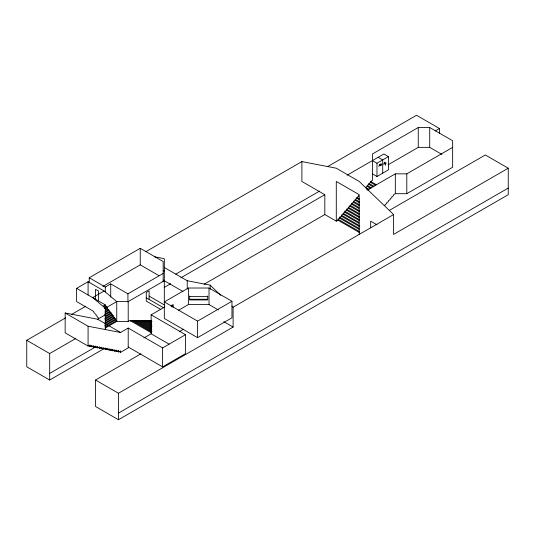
<?xml version="1.0" encoding="UTF-8"?>
<svg xmlns="http://www.w3.org/2000/svg" width="535" height="535" viewBox="0 0 535 535"><rect width="100%" height="100%" fill="white"/><g stroke="black" fill="none" stroke-linecap="round" stroke-linejoin="round"><path stroke-width="0.8" d="M385.467 165.255L385.855 162.673L386.036 163.135L385.508 163.529M383.889 164.613L384.344 162.52L385.013 162.065L384.137 163.315M381.141 165.148C380.425 161.958 380.793 168.692 381.094 163.456M378.914 166.472L379.462 164.298M381.789 164.66L381.823 164.753M89.231 282.721L89.231 277.759L140.244 248.307L163.175 261.541L163.175 281.731M98.4 318.673L98.4 317.77L97.256 317.108L97.256 316.205L96.106 315.55L96.106 314.647L93.819 312.42L93.819 311.517L76.619 301.586L76.619 288.352L88.081 281.731L104.131 290.993L116.744 301.586L128.206 301.586L164.319 280.735M145.734 251.758L301.894 161.597L336.288 168.217L359.212 181.452L393.606 214.548L393.606 234.404L508.25 168.217L508.25 194.693L118.462 419.734L95.538 406.493L95.538 380.017L140.959 353.795M102.88 286.426L140.244 264.852L158.875 275.605M89.231 277.759L105.281 287.027L110.725 283.884L127.925 293.809L163.175 273.459M104.131 290.993L92.669 297.614L105.281 308.207L105.281 329.714M103.85 348.559L105.281 349.388L105.281 347.917L49.681 380.024L26.75 366.783L26.75 340.307L65.685 317.83M71.456 314.5L85.874 306.174M327.848 166.472L416.538 115.266L439.462 128.507L439.462 133.469M103.128 306.14L105.281 304.897L105.281 305.799L103.85 306.629M104.278 307.699L106.425 306.461L106.425 307.364L104.278 308.601M105.281 308.207L116.744 301.586L116.744 321.441L105.281 328.062M385.006 205.614L385.006 204.624L386.731 203.628L386.731 202.638L388.45 201.641L388.45 200.652L390.169 199.655L390.169 198.666L391.887 197.669L391.887 196.679L393.606 195.683L393.606 194.693L395.325 193.697L406.794 193.697L452.65 167.228L452.65 140.752L429.719 127.511L418.256 127.511L372.4 153.986L372.4 180.462L370.681 181.452L370.681 182.448L375.697 185.344M105.422 309.263L107.575 308.026L107.575 308.929L105.422 310.166M105.134 311.658L108.719 309.591L108.719 310.494L105.134 312.56M104.853 314.052L109.869 311.156L109.869 312.059L104.853 314.954M90.475 345.991L91.906 346.814L91.906 345.342L89.994 346.446L89.994 344.975L88.081 346.078L65.156 332.844L65.156 312.988L97.637 319.234L105.281 314.827M175.721 274.154L319.629 191.069M347.121 175.199L383.862 153.986L388.437 156.628L388.437 169.869L376.974 176.483L372.4 173.842M105.281 316.031L111.012 312.721L111.012 313.624L105.281 316.927M104.994 318.419L112.156 314.286L112.156 315.189L104.994 319.321M372.4 160.607L376.974 163.249L388.437 156.628M105.422 320.398L113.306 315.851L113.306 316.747L105.422 321.301M26.75 340.307L49.681 353.548L75.636 338.561M164.151 287.455L170.658 283.697M180.783 277.852L324.691 194.767M435.136 131.001L439.462 128.507M105.134 322.792L114.45 317.409L114.45 318.312L105.134 323.695M104.853 325.18L115.6 318.974L115.6 319.876L104.853 326.082M105.281 327.159L116.744 320.539L115.6 319.876M388.163 164.74L418.256 147.366L429.719 147.366L441.903 154.401M116.744 321.441L128.206 321.441L129.931 320.452L151.425 332.864M130.5 321.114L131.65 320.452L151.713 332.034M373.256 186.916L368.956 184.435L368.956 183.438L370.681 182.448M231.963 301.258L209.031 288.017L188.394 288.017L164.319 301.921L197.569 321.114L231.963 301.258L231.963 317.803L197.569 337.659L164.319 318.465L164.319 258.673L154.495 256.78M132.219 321.114L133.369 320.452L152 331.205M370.822 188.487L367.237 186.421L367.237 185.424L368.956 184.435M133.944 321.114L135.087 320.452L151.565 329.968M367.237 186.421L365.519 187.41L369.103 189.477M135.663 321.114L136.806 320.452L151.853 329.139M91.906 346.814L93.819 345.71L93.819 347.182L92.381 346.359M137.381 321.114L138.525 320.452L151.425 327.895M93.819 347.182L95.725 346.078L95.725 347.549L97.637 346.446L97.637 347.917L96.206 347.088M139.1 321.114L140.244 320.452L151.713 327.072M49.681 373.403L95.825 346.76M65.156 312.988L88.081 326.223L120.569 332.476L128.206 328.062L162.6 347.917L185.531 334.683L185.531 353.635L162.6 366.87L128.206 347.014M169.053 344.119L151.137 333.78L151.137 314.827L164.86 306.903M204.082 284.259L324.819 214.548L336.288 221.169L338.006 220.173L359.5 232.585M367.157 190.106L395.325 173.842L406.794 173.842L452.65 147.366M140.819 321.114L141.969 320.452L152 326.243M142.537 321.114L143.688 320.452L151.565 324.999M359.072 199.575L356.919 198.331L356.919 197.341L358.644 196.345L358.644 195.355M97.637 347.917L99.55 346.814L99.55 348.285L98.112 347.456M144.256 321.114L145.406 320.452L151.853 324.177M359.5 202.798L355.2 200.317L355.2 199.328L356.919 198.331M171.06 305.973L173.206 304.729L173.206 307.077M145.981 321.114L147.125 320.452L151.425 322.933M359.212 205.614L353.481 202.304L353.481 201.314L355.2 200.317M99.55 348.285L101.456 347.182L101.456 348.653L100.025 347.824M147.7 321.114L148.844 320.452L151.713 322.103M358.925 208.429L351.762 204.29L351.762 203.3L353.481 202.304M101.456 348.653L103.369 347.549L103.369 349.021L101.938 348.191M149.419 321.114L150.562 320.452L152 321.281M359.359 211.653L350.044 206.276L350.044 205.279L351.762 204.29M359.072 214.468L348.325 208.262L348.325 207.266L350.044 206.276M359.5 217.691L346.606 210.248L346.606 209.252L348.325 208.262M105.281 349.388L107.194 348.285L107.194 349.756L105.756 348.927M359.212 220.507L344.881 212.234L344.881 211.238L346.606 210.248M358.925 223.322L343.162 214.221L343.162 213.224L344.881 212.234M107.194 349.756L109.1 348.653L109.1 350.124L111.012 349.021L111.012 350.492L109.581 349.663M359.359 226.546L341.444 216.207L341.444 215.21L343.162 214.221M178.269 310.414L188.394 304.562L209.031 304.562L218.347 309.946M359.072 229.361L339.725 218.186L339.725 217.197L341.444 216.207M338.006 220.173L338.006 219.183L339.725 218.186M111.012 350.492L112.925 349.388L112.925 350.86L111.487 350.03M112.925 350.86L114.831 349.756L114.831 351.228L116.744 350.124L116.744 351.595L115.313 350.766M116.744 351.595L118.656 350.492L118.656 351.963L117.225 351.134M118.656 351.963L120.569 350.86L120.569 352.331L118.416 351.087M143.975 337.913L151.137 333.78M120.569 352.331L128.206 347.917L128.206 328.062M179.172 331.733L183.498 329.232M389.427 210.342L485.319 154.976L508.25 168.217M95.538 380.017L118.462 393.258L233.106 327.072L233.106 307.21L393.606 214.548M118.462 413.114L508.25 188.073M163.175 270.891L164.319 270.891M163.175 281.316L164.319 281.316M189.684 296.624L207.747 296.624M189.684 299.272L207.747 299.272M164.319 267.5L187.25 280.735L210.181 285.148L220.761 295.333M378.131 157.297L382.706 159.938L382.706 173.173M370.681 181.452L376.413 184.762M368.956 183.438L373.972 186.334M367.237 185.424L371.537 187.905M366.234 188.822L368.388 190.059M356.919 197.341L359.072 198.579M355.2 199.328L359.5 201.809M353.481 201.314L359.212 204.624M351.762 203.3L358.925 207.433M350.044 205.279L359.359 210.663M348.325 207.266L359.072 213.472M377.128 224.894L370.681 221.169L370.681 227.79M346.606 209.252L359.5 216.702M344.881 211.238L359.212 219.51M343.162 213.224L358.925 222.326M341.444 215.21L359.359 225.556M339.725 217.197L359.072 228.365M338.006 219.183L359.5 231.595M163.175 280.072L182.95 291.495M223.79 321.689L233.106 327.072M149.131 296.129L164.178 304.816M146.262 297.781L163.463 307.712M160.594 309.364L146.262 301.091L146.262 292.484L149.131 290.833L149.131 299.433M151.137 314.827L185.531 334.683M76.619 288.352L105.281 304.897M105.281 305.799L106.425 306.461M106.425 307.364L107.575 308.026M107.575 308.929L108.719 309.591M108.719 310.494L109.869 311.156M109.869 312.059L111.012 312.721M111.012 313.624L112.156 314.286M112.156 315.189L113.306 315.851M113.306 316.747L114.45 317.409M114.45 318.312L115.6 318.974M97.637 319.234L120.569 332.476M112.684 349.99L114.831 351.228M106.953 348.887L109.1 350.124M93.578 346.312L95.725 347.549M87.847 345.209L89.994 346.446M231.929 306.08L233.106 307.21M429.719 127.511L429.719 147.366M418.256 127.511L418.256 147.366M406.794 173.842L406.794 193.697M395.325 173.842L395.325 193.697M376.974 163.249L376.974 176.483M359.212 234.404L359.212 194.693L336.288 181.452L336.288 221.169M324.819 214.548L324.819 194.693L301.894 181.452L301.894 161.597M210.181 285.148L210.181 289.248M209.031 288.017L209.031 304.562M207.747 295.962L207.747 299.934L189.684 299.934L189.684 295.962M197.569 321.114L197.569 337.659M188.394 288.017L188.394 304.562M187.25 280.735L187.25 289.014M172.063 304.823L172.063 307.097M162.6 347.917L162.6 366.87M150.562 320.452L150.562 321.441M143.688 320.452L143.688 321.441M140.244 248.307L140.244 264.852M135.087 320.452L135.087 321.441M128.206 301.586L128.206 321.441M127.925 293.809L127.925 302.081M118.462 393.258L118.462 419.734M110.725 283.884L110.725 297.119M105.281 287.027L105.281 291.99M98.4 300.924L98.4 290.993L95.538 289.341L95.538 299.272M88.081 281.731L88.081 294.966M88.081 326.223L88.081 346.078M49.681 353.548L49.681 380.024M379.776 165.295C380.191 166.746 380.479 163.757 379.776 165.295M385.28 163.616C384.765 164.626 384.859 162.6 385.28 163.616"/></g></svg>
